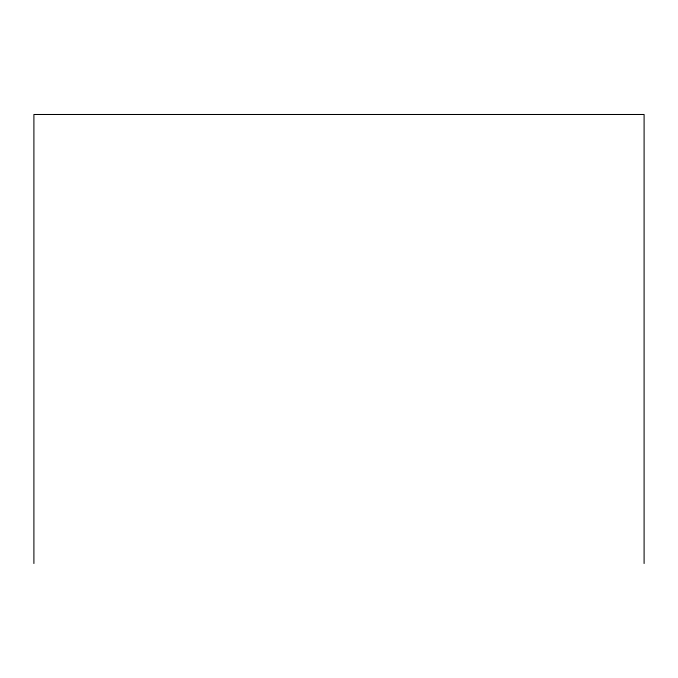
<?xml version="1.0" encoding="UTF-8"?>
<svg xmlns="http://www.w3.org/2000/svg" width="678" height="678" viewBox="0 0 678 678"><rect width="100%" height="100%" fill="white"/><g stroke="black" fill="none" stroke-linecap="round" stroke-linejoin="round"><path stroke-width="1.02" d="M644.1 563.511L644.1 114.489L33.9 114.489L33.9 563.511"/></g></svg>
